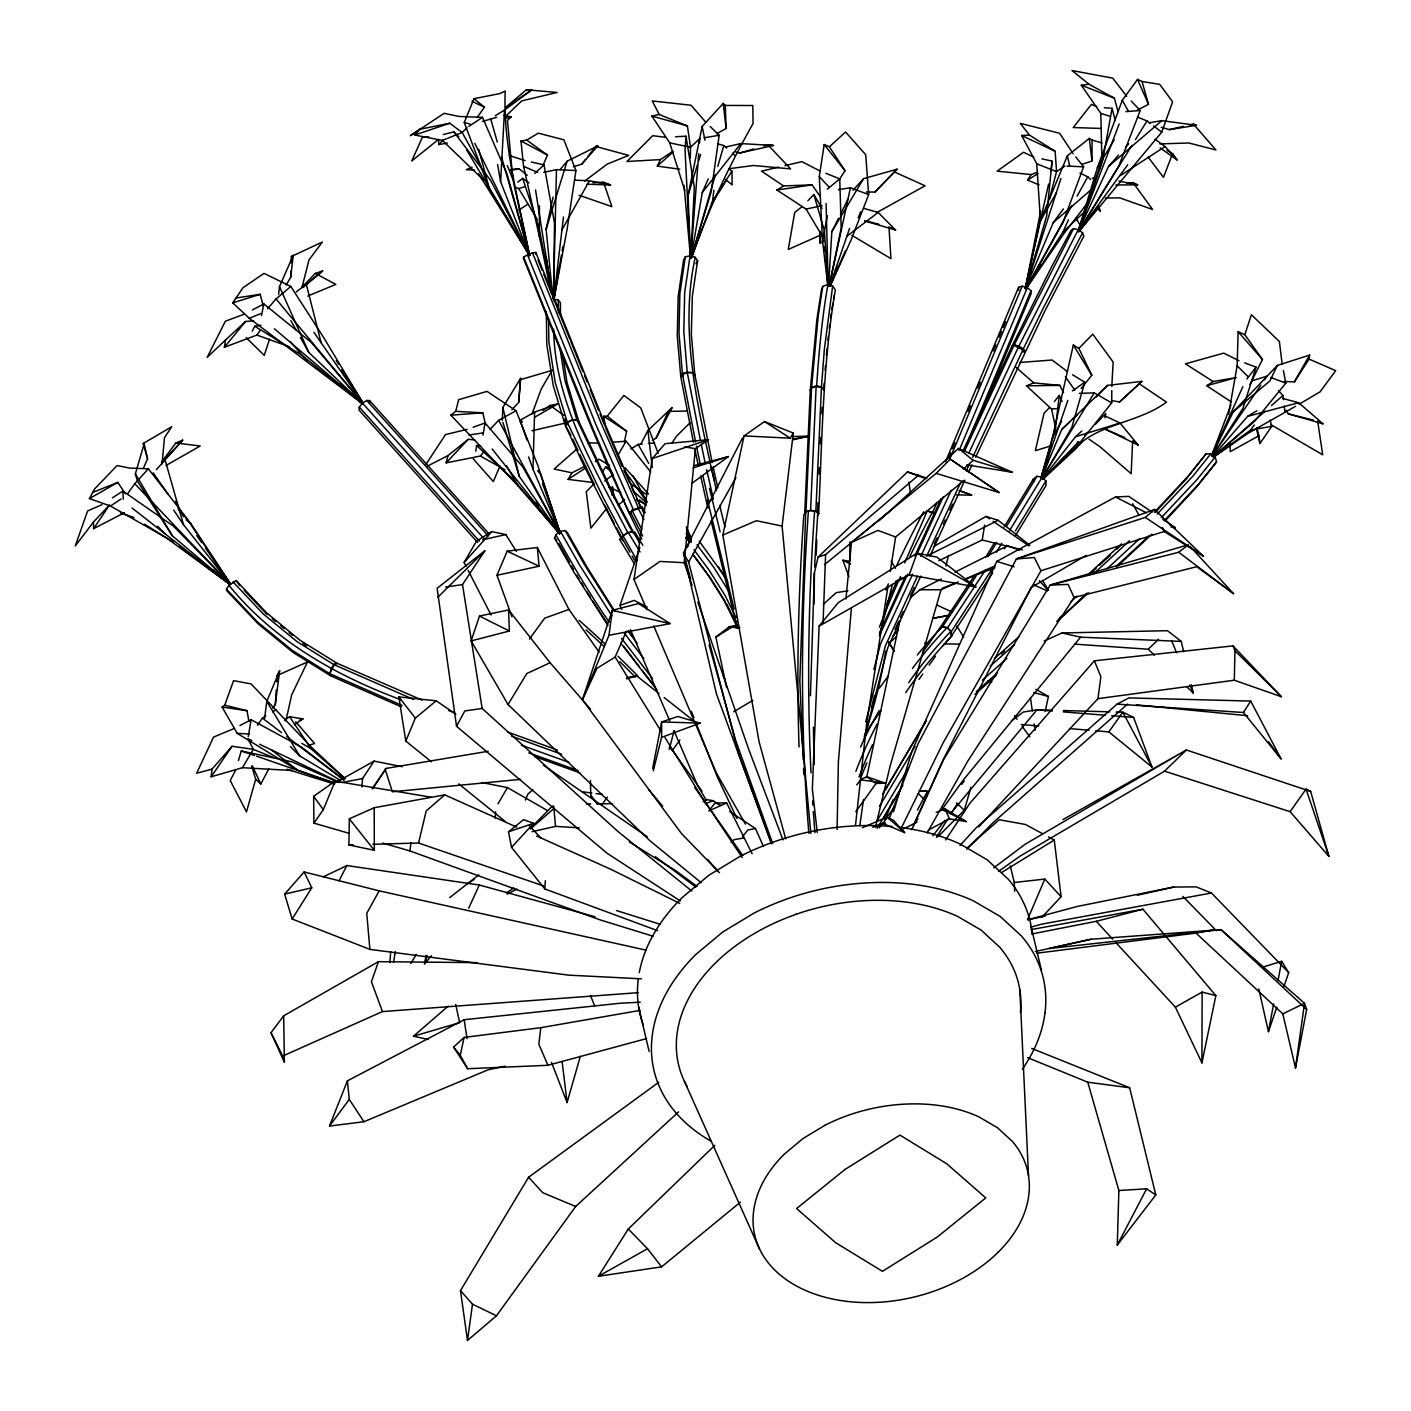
<?xml version="1.0" encoding="UTF-8"?>
<svg xmlns="http://www.w3.org/2000/svg" width="1411" height="1411" viewBox="0 0 1411 1411"><rect width="100%" height="100%" fill="white"/><g stroke="black" fill="none" stroke-linecap="round" stroke-linejoin="round"><path stroke-width="1.5" d="M849.881 541.824L849.828 561.225L842.808 560.255L849.016 576.588M1201.943 1062.889L1202.137 992.092L1215.841 995.602L1201.943 1062.889L1175.363 1007.119L1115.66 942.372M550.607 289.855L539.319 236.307L539.425 205.865M612.127 495.314L612.162 486.795M661.583 737.389L661.653 721.956L677.862 716.488L700.138 723.12L661.583 737.389L653.275 770.776M1082.078 164.329L1091.973 161.013L1092.096 140.077L1089.292 138.419L1067.351 155.81L1039.731 222.162L1025.321 288.426L1048.602 184.047M813.371 727.176L814.165 764.603M814.2 603.802L814.394 572.954L818.063 557.133L907.485 471.927L926.833 478.135M1042.782 479.193L1080.773 441.537L1111.692 402.893L1111.797 390.547M1111.815 386.438L1113.156 362.045L1092.749 334.178L1078.868 348.411L1091.814 375.255L1081.143 388.466M1230.251 443.283L1230.18 451.696L1258.877 435.752L1256.742 427.709M374.197 807.745L374.321 850.304L348.905 844.96L349.311 818.821L374.197 807.745L444.73 794.869L516.708 827.111M690.314 157.979L690.526 147.22L687.386 125.932L659.184 114.485L651.829 116.09L669.766 142.899L684.811 190.697M837.093 829.509L838.381 761.746L851.38 608.212M1233.02 645.885L1281.4 696.734L1234.308 680.225L1234.942 650.718L1233.02 645.885L1094.389 660.807L969.957 803.176L945.652 839.915M553.729 300.543L567.099 229.235L575.935 170.555L556.481 169.637L553.429 298.338L554.523 223.22L544.046 164.875L531.4 162.036M542.547 483.603L560.273 533.305L532.97 469.069L534.61 412.1L557.398 404.11L534.84 417.127M1031.688 1048.426L1129.664 1087.775L1155.803 1194.941L1117.265 1245.066L1118.87 1190.514L1087.775 1082.202L1027.561 1057.615M1228.593 414.358L1237.147 365.766L1238.152 331.744L1244.819 334.724L1262.457 359.505L1249.97 384.427M810.443 695.799L814.394 572.954M286.133 284.969L290.666 277.42L290.878 271.141M291.16 262.799L291.371 256.52L293.241 255.373L290.666 277.42M823.83 241.21L820.179 243.133L820.549 232.392M817.622 515.544L818.627 513.234L815.558 511.152L810.249 510.553L805.752 511.734L799.825 680.808L803.176 759.435M816.228 555.07L816.775 539.69M823.089 622.251L825.611 554.594L918.684 475.048M817.41 515.791L818.68 513.392L815.858 511.099L821.449 387.355L816.14 386.526L811.537 387.813L810.267 390.441L804.693 513.939L805.963 511.487L811.537 387.813M805.963 511.487L810.584 510.341L816.14 386.526M817.498 513.586L817.939 502.616M818.68 513.392C822.172 438.768 822.789 363.685 835.347 289.855L832.649 286.01L827.463 284.546L822.754 286.415L821.361 290.437L816.846 319.644L810.267 390.441L811.572 387.319L818.221 315.976L822.754 286.415M819.121 626.114L909.195 574.859L975.83 586.923L936.851 557.098L917.009 553.183L838.169 602.744L819.121 626.114L812.348 788.996L817.269 832.49M502.298 420.284L502.863 407.444L520.606 378.324L518.701 402.347L511.876 409.807M518.701 402.347L520.606 378.324M819.085 474.096L819.385 467.605M820.461 443.83L820.761 437.339M821.907 413.846L822.225 407.444M478.594 173.818L529.584 255.444L500.623 181.772L504.503 110.04L532.053 89.757L526.391 89.757L505.702 107.271L532.053 89.757M828.574 285.833L831.855 231.633L838.451 218.352M495.19 818.38L495.614 811.819M657.649 930.696L544.822 888.948L545.351 880.693M272.87 708.11L275.304 704.618L276.239 690.05M276.785 681.725L277.173 675.481L279.66 670.719L275.304 704.618M675.499 136.744L685.958 136.214L685.058 150.272L690.367 255.938L684.035 185.335M369.4 403.475L369.611 400.583L366.789 400.459L362.521 403.14L359.294 407.126L359.011 410.019L477.676 542.494M698.692 153.711L690.755 258.16L691.319 253.786M699.521 142.828L699.856 138.49L690.526 147.22L669.766 142.899M820.179 243.133L819.897 231.439M821.449 387.355L824.236 389.842L821.467 386.879L824.341 349.522L832.649 286.01M389.842 962.567L390.706 951.79M361.869 786.968L362.574 778.537L374.109 761.129L402.064 766.684M1051.16 171.348L1052.024 161.101L1041.865 158.826M553.729 298.338L554.347 291.795M691.214 253.821L690.79 258.16L694.335 187.381L685.958 136.214M692.095 585.53L684.212 562.724L695.394 448.68L708.534 439.685L665.075 443.707L652.235 458.557L633.98 579.48L646.838 609.658M845.93 599.075L851.468 542.388L936.163 473.373L950.22 459.139L999.147 492.545L936.163 473.373M1052.024 161.101L1046.697 215.848L1025.462 288.479M278.637 294.317L279.484 286.609L293.241 255.373M855.507 825.17L866.548 724.531L887.942 586.553M292.271 770.512L242.445 767.707L211.156 776.791L212.02 769.136L232.057 746.26L253.327 749.364L273.381 757.513M553.817 298.426L563.465 217.029M1054.352 401.588L1059.291 395.486L1055.428 428.45L1040.948 478.064M640.135 1010.382L540.801 1027.684L538.843 1044.228L547.927 1065.287L646.573 1038.584M691.355 258.284L712.573 201.085L713.878 190.256M810.849 833.425L782.1 526.056L793.299 433.054L764.55 421.554L744.056 435.911L722.82 535.034L759.083 741.78L785.715 838.892M264.615 718.234L266.785 701.355L279.66 670.719M653.046 936.216L600.433 919.99L409.895 850.921L410.989 842.614M475.824 451.185L476.565 445.523L480.763 445.735M608.988 635.285L612.286 610.328L638.53 603.555L670.102 623.609L608.988 635.285L582.408 699.768L681.301 833.337L719.487 872.739M978.74 826.881L1097.952 698.657L1100.862 676.733L1094.389 660.807M678.603 1111.886L575.67 1206.476L496.478 1315.775L467.5 1340.45L472.491 1304.187L460.48 1290.624L528.578 1177.268L658.778 1082.237M1284.169 381.481L1294.398 381.87L1309.055 359.082L1309.62 355.096L1277.343 365.431L1233.232 411.836L1211.82 455.806M1036.626 953.219L1196.017 933.077L1282.811 1013.874L1295.492 1067.898L1304.205 1005.461M710.227 126.549L719.187 135.28L711.25 191.49L691.214 258.248L692.801 252.093M859.81 825.664L863.514 799.49M866.601 777.673L899.883 620.487M685.27 256.855L679.873 293.682L678.991 333.084L682.395 373.686L680.737 376.402L677.262 335.8L678.18 296.627L683.577 260.03L685.27 256.855L690.102 255.761L695.217 257.296L697.616 260.629L692.342 296.257L691.337 334.372L694.812 374.956L692.378 372.663L687.228 372.134L682.395 373.686M690.102 255.761L684.688 292.377L683.806 331.532L687.228 372.134M695.217 257.296C680.19 326.029 695.27 395.821 710.28 463.09M826.511 270.753L827.922 285.851L822.507 240.875L819.297 176.569L824.183 144.575L829.386 146.815L844.995 170.678L839.21 179.744M890.27 571.455L895.632 536.974L964.136 480.375M260.541 329.892L256.855 335.06L224.367 347.265L225.531 339.963L245.567 321.479L253.68 320.773M938.879 560.678L982.232 540.025L984.613 525.015M162.053 464.025L164.487 437.692L171.736 426.722L143.234 443.477L147.555 458.963L143.375 468.276M579.268 827.851L555.546 826.37L553.712 806.087M535.563 253.998L535.81 252.481L532.458 252.745L523.622 256.908L523.375 258.372C562.072 352.239 596.747 447.94 641.723 539.09M558.932 267.984L553.676 300.525L561.419 255.162M1105.042 417.85L1105.748 413.546L1095.236 424.464M393.51 962.337L395.345 951.508M248.248 736.577L251.14 719.698L301.46 747.089L344.055 779.93M562.16 250.841L562.901 246.519M483.003 435.099L485.084 422.965L473.108 427.233M690.949 258.213L702.29 192.496L708.216 178.932M1104.354 107.73L1112.062 108.294L1102.749 160.466L1078.145 231.245L1097.405 167.609L1122.309 100.234L1137.531 79.422L1142.028 81.485L1159.666 84.343L1172.612 101.804L1161.764 132.14L1078.798 231.686L1087.863 219.799M431.501 955.706L424.535 963.801L426.14 955.282M1258.806 988.917L1268.418 1031.67L1273.622 1003.944M1278.049 980.504L1281.647 961.314L1262.845 967.099M1295.492 1067.898L1306.657 1009.465L1304.505 1003.309L1221.026 929.637L1091.091 939.232L1035.357 951.508M652.676 768.431L661.653 721.956L700.138 723.12M822.507 240.875L827.375 215.742M1025.286 288.408L1040.648 211.191M690.208 242.71L690.49 255.92L688.092 195.177L702.167 126.443L723.226 103.409L725.272 105.437L726.101 128.489L716.506 133.833M261.494 315.517L263.892 303.947L311.284 342.432L362.944 403.617L276.027 298.956L290.825 286.451L323.877 337.882L363.227 403.387L359.223 398.29M624.35 441.978L626.625 431.272L607.259 416.157L603.767 416.245L605.248 426.669M1040.948 477.994L1052.394 437.904L1073.348 345.007L1078.868 348.411M547.927 1065.287L467.623 1068.727L460.268 1055.287L464.096 1037.42L540.801 1027.684M1045.216 711.338L1048.408 696.452L1035.85 689.291M830.074 286.31L851.15 239.87L868.665 194.595L850.445 187.769L829.245 285.904L841.185 227.982L839.757 178.88L825.841 173.288M552.9 298.374L546.128 229.217L553.112 196.993M401.306 706.858L331.197 676.063L330.033 673.805L331.091 669.061L333.754 664.563L336.488 663.029L422.206 700.173M523.622 256.908L592.373 427.498L629.341 513.428L633.08 509.882L641.441 506.955L643.24 512.158M641.317 508.454L604.419 422.771L535.81 252.481M372.857 844.289L418.573 843.02L426.175 810.972L444.73 794.869M871.398 708.093L874.432 695.447M875.437 827.428L890.218 765.697L941.049 589.727L957.134 582.637M945.934 565.987L948.545 555.37M476.565 445.523L512.775 478.84L559.603 533.711L518.243 486.09L450.814 415.169L455.735 411.324L458.628 399.683L487.024 391.376L516.056 410.742L537.785 465.365L560.343 533.305L540.536 474.131L538.332 470.569M879.67 635.144L892.369 584.401M737.001 627.789L735.678 623.909L737.618 626.502L735.837 624.191L736.63 621.069M484.238 451.255L480.357 456.053L446.141 462.861L448.01 455.594L468.258 439.315L474.731 439.95M873.903 669.449L880.464 644.033L912.617 574.171M864.132 739.082L887.678 647.949L920.748 576.094M865.719 721.832L885.402 645.797L917.485 576.164M1049.396 199.233L1056.539 171.613L1055.146 151.259L1029.448 135.103L1020.347 123.392L1059.626 133.269L1073.136 153.711M669.255 749.312L674.088 730.845M1026.026 286.31L1027.772 279.942M251.722 765.944L255.673 779.225L246.484 811.854L230.24 780.565L235.655 770.053M551.507 1062.43L567.099 1102.502L580.309 1056.398M1072.536 374.744L1084.812 382.222L1071.778 427.586L1041.953 478.435L1094.266 392.893L1111.692 402.893M691.196 258.248L715.377 174.77M717.793 166.41L723.825 145.545L717.546 143.781M937.874 836.811L964.295 810.284L970.962 787.25M144.575 524.222L166.304 537.838L229.922 584.471L172.265 535.757L137.52 481.31L135.368 473.92L144.116 443.812L143.234 443.477M238.459 760.511L241.281 750.969L292.059 761.852L337.617 782.082M285.886 720.968L291.689 694.829L307.527 661.935L277.173 675.481M893.498 811.66L912.035 750.828L996.713 561.419L1115.554 496.954L1128.729 496.372L1152.029 512.034M546.128 229.217L567.081 161.277L597.823 145.88L581.755 164.17L573.377 166.727M688.092 195.177L697.475 164.664M698.727 160.589L700.597 154.487M1230.956 404.886L1211.573 455.559M687.545 547.345L688.938 542.953M1244.714 362.874L1256.072 367.16L1242.95 408.29L1212.314 455.965L1260.834 385.185M1060.896 178.474L1025.532 288.479L1053.241 222.585L1063.383 208.951M1119.205 123.974L1078.198 231.316L1101.074 162.494M269.572 339.063L264.245 355.378L246.237 337.67M301.954 287.544L309.044 259.8L322.396 242.004L291.371 256.52M1244.819 334.724L1251.381 314.776L1279.371 341.462L1282.158 364.214M424.535 963.801L427.251 955.617M864.308 736.401L865.701 732.256L880.852 710.985M701.144 882.669L649.995 840.797L508.031 704.512L471.151 640.911L479.475 616.043L508.595 609.958L550.096 662.747L590.486 709.186M699.644 233.626L691.284 258.284C707.511 211.456 728.676 166.621 753.068 123.551L752.821 105.525L725.272 105.437M829.721 286.027L849.563 228.494M621.74 609.446L619.993 605.39L639.853 547.521M1078.127 231.281L1088.763 200.362M1099.381 169.443L1101.497 163.253M1041.142 478.117L1067.845 400.336M1268.418 1031.67L1276.814 1007.242M1283.798 986.889L1288.702 972.638L1281.647 961.314M477.288 962.637L378.43 961.667L371.428 981.739L382.452 1011.581L638.372 992.656M329.504 673.558L334.266 664.863L337.211 663.364L299.979 640.224L266.362 612.586L236.29 580.662L228.935 585.353L226.43 589.11L227.048 590.944L258.354 624.015L293.188 652.517L330.474 675.693L329.504 673.558L292.218 650.33L257.525 621.986L226.43 589.11M334.619 783.105L297.439 770.106L237.189 733.35L222.091 707.017L224.702 705.235L233.573 680.649L251.035 683.894L312.713 748.5L344.919 778.343M909.195 574.859L917.009 553.183L975.83 586.923M464.254 122.563L473.973 98.682L499.67 93.62L505.209 91.08C502.792 146.744 519.089 201.226 529.584 255.444L489.264 188.527L464.254 122.563L470.075 124.08M1042.941 479.246L1074.953 449.562L1077.792 441.749M1075.764 156.974L1083.613 166.78L1062.889 222.726L1025.92 288.673L1071.778 205.741M885.208 819.897L890.535 805.505M1166.95 150.36L1172.559 153.623L1163.493 177.398L1148.095 157.009M1045.004 468.434L1041.247 478.276L1047.932 461.803M889.106 819.015L918.226 743.385L1016.396 558.95L1154.551 509.494L1203.442 556.181L1164.11 531.488L1162.364 527.502M1131.234 101.045L1140.211 110.499L1118.8 166.039L1078.568 231.475L1080.755 227.718M505.191 1066.169L487.959 1069.855L363.95 1121.727L329.486 1126.066L347.406 1080.844L464.148 1019.712L620.417 1003.221L640.224 1002.198M1028.125 282.447L1026.485 286.504L1028.213 282.535M607.912 625.514L574.206 572.672L554.558 538.085L556.057 534.469L560.467 531.347L565.141 530.589L567.398 532.653L587.099 567.257L614.685 611.069M865.701 731.639C874.714 705.571 881.416 677.968 885.72 651M349.399 833.407L313.93 823.142L323.348 809.614L335.113 781.147L431.166 797.215M838.275 266.026L829.968 286.151L845.401 250.841M858.223 217.753L860.71 211.721M804.781 514.115L805.752 511.734M917.362 810.143L927.45 791.289L919.214 790.777M431.431 761.799L405.786 741.075L415.345 718.111L436.175 700.791L455.929 714.266M977.841 421.025L1031.071 293.823L1031.018 290.789L1027.331 287.632L1022.199 286.204L1018.619 287.262L945.511 461.732M977.77 388.113L980.222 382.258M1022.199 286.204L949.885 458.822M1027.331 287.632L959.198 450.391M1031.018 290.789L963.695 451.538M1041.424 478.153L1061.689 429.544L1107.476 385.415L1141.922 381.376L1119.487 401.994L1111.533 400.477M993.309 350.951L995.76 345.078M999.041 337.247L1001.493 331.391M1003.133 327.475L1005.584 321.602M967.964 411.571L970.415 405.715M511.911 616.66L496.989 575.265L507.184 551.154L537.326 547.486L568.95 609.429L599.146 652.164M948.157 458.646L950.661 452.719M952.337 448.769L954.841 442.842M525.368 800.055L527.926 794.058L532.811 789.737M500.094 465.806L493.339 481.574L473.179 458.787M1027.543 919.513L1044.828 879.071L1061.09 896.726L1042.059 917.115M935.193 514.38L932.706 512.334L937.01 502.316M886.425 604.878L896.867 580.873M904.698 562.866L927.309 510.87L934.946 514.327M543.094 165.175L547.503 155.104L526.673 140.095L520.976 140.959L523.587 166.339L539.319 236.307M531.965 414.093L541.26 388.977L552.124 370.37L519.742 379.876M670.102 623.609L612.286 610.328L582.408 699.768L596.924 668.355L615.143 657.032L626.396 631.281M1087.193 203.413L1064.441 232.868L1026.097 288.761L1063.065 231.845L1068.409 219.834M1061.178 616.148L1056.768 621.598M1081.867 223.379L1078.304 231.351L1108.57 166.322L1118.588 155.104M1242.879 386.596L1211.732 455.682L1217.182 444.13M891.435 803.529L893.234 799.578M913.358 825.523L943.324 759.365L1031.318 587.382L1086.1 555.405M911.682 829.809L943.342 760.088L1050.19 585.089L1186.386 545.334M656.133 438.151L668.355 411.395L672.112 407.62L656.133 438.151L652.358 440.25M468.699 908.208L479.299 885.014L594.983 916.744M879.37 633.186L905.721 575.723M914.822 555.899L941.172 498.453M879.353 635.744L907.696 574.118M916.833 554.241L943.342 496.601M920.889 556.199L951.208 490.322M895.033 629.377L898.684 621.422M900.518 617.436L903.252 611.474M910.571 595.583L914.222 587.629M934.329 543.888L937.08 537.926M943.483 524.01L945.299 520.042M949.868 510.094L952.619 504.133M929.937 556.146L964.842 480.304M927.574 554.276L960.556 482.65M962.796 451.326L1012.304 345.554L1051.865 266.309L1071.02 230.452L1073.524 228.688L1078.269 229.658L1082.607 232.744L1083.86 236.131L1045.04 310.596L975.671 457.093M964.401 451.397L1013.998 345.342L1025.144 351.233L1023.204 351.956M968.846 453.072L1018.442 346.947M966.323 470.921L969.004 465.101M972.602 457.358L1023.098 349.417M968.51 472.579L972.091 464.836M679.785 169.214L657.314 166.128L660.419 159.602L672.888 151.312M1277.343 365.431L1269.865 380.97L1233.232 411.836M1013.998 345.342L1012.304 345.554L1014.28 344.795L1073.524 228.688M1014.28 344.795L1018.83 346.206L1078.269 229.658M1023.434 351.41L1025.144 351.233L1023.345 348.817L1043.24 308.215L1082.607 232.744M900.765 829.157L943.183 742.75L1040.948 570.767L1164.11 531.488M840.339 214.543L847.87 199.357M621.475 539.09L623.08 535.88L627.472 532.847L632.057 531.841L634.156 533.376L639.553 542.953M252.234 331.144L254.721 326.241L260.912 325.2M339.063 880.729L346.859 865.543L479.299 885.014M641.07 443.795L647.896 430.461L672.112 407.62M742.486 438.027L683.488 552.9L716.418 693.842L771.57 843.796L738.429 753.298L688.621 562.125L683.488 552.9L684.935 558.209M173.236 541.718L110.499 506.038L89.422 498.594L94.713 488.823L117.078 465.577L129.759 468.099L148.384 468.805L186.375 517.802L230.504 583.978M255.673 779.225L260.823 784.04L268.743 768.872M1117.265 1245.066L1146.632 1188.803L1155.803 1194.941M680.261 900.906L606.995 853.196L456.529 726.259L464.801 710.95L482.156 708.463L618.194 831.714L691.813 891.011M695.905 263.734L697.616 260.629M1077.104 196.094L1087.775 176.816L1079.962 173.042M646.097 950.15L379.206 890.852L366.737 913.323L369.894 949.391L568.756 975.142L641.388 978.828M1052.394 437.904L1061.672 421.219M561.807 230.134L589.41 180.784L610.54 184.929L603.467 182.125L592.973 182.742M688.621 562.125L735.907 477.606M1039.731 222.162L1056.539 192.443M927.203 832.807L968.175 760.458L1074.053 597.488L1196.775 566.693L1233.514 593.661L1189.932 546.304M1294.398 381.87L1309.62 355.096M616.395 527.573L623.274 540.589L621.387 538.826L623.256 535.545L627.807 532.705L632.375 531.947L634.245 533.711L614.614 496.566L578.704 421.272L576.782 419.455L572.125 420.019L567.24 422.154L565.247 425.152L553.253 385.644L546.78 344.355L546.322 311.514M1025.956 288.655L1031.423 279.131M915.704 822.525L917.891 818.733M466.106 566.393L464.113 562.495L476.442 541.154L491.786 531.612L505.808 534.575L516.355 551.366M593.008 482.491L568.122 479.387L571.949 472.808L585.477 465.983M497.995 803.829L507.449 787.603L547.45 810.549M618.494 454.219L626.114 441.202L650.788 472.05M885.508 789.666L925.898 721.462M242.445 767.707L253.327 749.364L247.895 738.676L251.811 740.546M882.616 794.076L926.286 720.421M879.423 806.386L915.086 746.454M876.936 820.937L908.419 768.131M883.339 818.415L900.218 790.125M831.855 231.633L863.567 178.65L897.149 169.179L874.873 192.072L866.425 191.967M744.056 435.911L790.248 438.168L793.299 433.054M877.078 828.328L902.881 785.116M621.387 538.826L583.078 463.937L565.529 425.822L567.434 422.665L572.125 420.019L576.923 419.949L578.986 422.03L567.01 382.469L562.777 355.272M410.813 963.431L416.316 954.33M508.031 704.512L526.797 673.523L550.096 662.747M1097.405 167.609L1114.214 139.865M994.279 543.147L985.583 557.433M1015.532 535.475L1046.01 485.525L1045.904 481.01L1042.2 477.183L1037.014 476.283L1033.469 478.911L1004.085 527.044M996.748 542.353L988.035 556.622M1037.014 476.283L1006.537 526.285M996.431 552.142L1001.863 543.217M1009.482 530.73L1042.2 477.183M1004.473 548.808L1006.66 545.246M992.603 572.989L951.402 636.096L951.261 631.634L992.462 568.492M985.478 570.026L947.539 627.789L942.495 626.784L939.02 629.253L974.684 575.194M1015.356 530.959L1045.904 481.01M1131.922 145.298L1078.586 231.457L1080.861 227.876M1135.396 139.689L1146.984 120.958L1150.265 123.445M711.62 203.995L726.118 180.643M936.41 837.323L947.804 818.98M951.208 813.477L956.905 804.288M292.148 919.002L311.778 887.801L304.141 871.945L284.652 894.133L292.148 919.002L369.894 949.391M740.422 1202.137L661.618 1266.849L598.387 1276.285L628.283 1229.016L714.83 1145.326M1026.044 288.726L1041.265 264.757M1243.444 712.502L1250.728 701.073L1281.029 758.853L1243.444 712.502L1117.071 704.124L976.253 827.71L959.974 845.542M712.573 201.085L731.939 171.172L728.746 168.685M976.006 576.235L942.495 626.784M372.151 788.855L386.12 768.413L488.135 751.287M425.805 464.625L445.506 434.588L467.112 429.367M671.953 443.054L676.363 436.352L689.979 422.824M482.156 708.463L462.508 584.577L484.802 550.837L437.128 588.299L456.529 726.259M1039.078 184.876L1027.525 180.097L1031.176 174.576L1037.156 172.265M372.804 788.467L386.12 768.413M339.293 383.827L362.68 403.828L249.236 318.251L232.744 302.854L242.939 287.773L264.033 273.381L290.825 286.451M93.496 521.999L93.585 528.684L109.529 504.962L93.496 521.999L75.294 545.916L87.588 510.976L101.962 504.662M882.916 823.46L887.202 817.075L893.639 820.444L904.627 832.613L882.916 823.46L872.739 827.199M1078.727 231.58L1127.724 164.77M602.356 471.874L605.725 466.935L610.981 470.498M712.132 462.508L694.794 374.426L692.378 372.663L687.316 372.698L682.518 374.444L680.825 376.949L693.418 442.225M1264.573 379.735L1267.043 376.12L1252.157 380.776M211.156 776.791L232.057 746.26M1165.451 520.536L1196.316 487.377L1213.971 465.313L1216.547 461.803L1215.206 456.988L1210.867 453.725L1205.982 453.936L1185.998 479.246L1155.468 512.122M1256.46 428.627L1259.917 443.513L1271.752 426.334L1270.129 420.072M257.455 725.236L262.411 718.111L265.815 716.012M932.865 835.735L945 820.285M1290.13 811.678L1306.039 789.102L1310.66 791.43L1328.897 856.406L1290.13 811.678L1164.516 771.182L1019.994 856.177L998.565 871.345M127.625 493.744L134.768 483.708L148.384 468.805M922.547 652.464L938.968 629.412L942.231 626.837L947.204 627.701L951.014 631.44L951.455 635.902L943.112 645.603M1108.834 731.886L1122.839 712.185L1133.633 717.458L1151.958 767.02L1108.834 731.886L1095.694 730.792M477.006 117.624L484.449 107.183L473.973 98.682M918.914 679.432L922.741 674.088M929.108 665.198L935.475 656.291M602.268 804.217L607.4 797.092M855.771 811.731L876.055 783.493L885.05 783.123L866.654 776.632L860.622 779.842L856.724 784.851M702.008 791.183L672.412 750.37L679.908 739.981M941.772 809.843L963.59 779.63L1080.597 637.172L1181.272 641.423L1183.67 651.759M1227.006 446.476L1213.372 457.005L1250.481 430.161L1254.256 424.94M529.442 639.042L544.646 618.194L568.95 609.429M711.779 499.9L708.587 501.117L706.84 503.533L700.667 476.036M879.282 827.816L883.039 822.666M885.544 819.227L895.562 805.487M879.282 688.251L888.172 676.116M329.486 1126.066L349.258 1099.416L347.406 1080.844M283.682 1015.814L284.387 1062.236L271 1032.693L283.682 1015.814L378.43 961.667M161.559 462.032L175.899 442.966L182.689 440.126L156.409 469.634M961.614 784.428L964.277 780.953M726.647 802.947L715.077 802.859L708.816 810.955L726.647 802.947L752.098 853.637M1246.865 378.977L1256.072 367.16M702.29 192.496L740.81 143.587L773.457 145.456L739.558 153.076L735.607 151.929M1078.78 231.616L1097.758 207.505M742.645 836.582L747.901 829.933L755.485 828.557L763.457 846.494M1042.394 478.84L1075.517 436.74L1081.849 431.043M581.755 164.17L585.565 159.337M588.122 156.127L595.759 146.444L597.823 145.88M1205.982 453.936L1188.327 476.018L1154.392 512.211M1210.867 453.725L1192.895 476.124L1157.179 514.115M607.259 416.157L623.909 395.468L640.735 407.885L658.196 453.319M606.783 508.313L590.856 528.12L586.253 491.751L594.472 483.409M1215.206 456.988L1197.128 479.458L1161.324 517.643M1216.547 461.803L1198.574 484.149L1164.375 520.624M1283.375 370.511L1285.809 383.122L1254.785 421.113L1213.284 456.776L1265.067 411.201M224.367 347.265L245.567 321.479M950.573 813.583L1036.944 709.821L1052.359 710.244M560.114 169.549L567.081 161.277M892.934 636.255L898.366 629.8M267.596 308.744L276.027 298.956M1212.755 456.423L1247.624 416.351L1256.831 410.777M1043.981 477.377L1046.821 474.149M1125.731 147.097L1128.588 143.904M464.113 562.495L491.786 531.612M467.094 127.537L462.173 132.493L442.349 140.394L414.728 135.015L419.931 129.23L449.721 123.233L462.173 132.493L480.816 166.092M852.967 190.291L863.567 178.65M428.715 136.867L422.471 137.096L411.747 160.96L438.451 139.477L438.856 144.592L443.266 139.795M511.54 847.376L533.658 823.301L523.534 819.668L508.524 831.802L511.54 847.376L544.822 888.948M162.053 462.455L182.689 440.126M446.141 462.861L468.258 439.315M1074.953 449.562L1081.761 442.331M1049.414 407.673L1044.034 413.335L1035.339 450.656L1051.407 445.753M490.076 429.314L498.647 420.337L516.056 410.742M874.873 192.072L897.149 169.179M1078.745 441.643L1042.729 479.087L1050.472 471.256M1084.742 435.399L1087.74 432.277M302.148 286.962L315.341 273.399L322.66 270.947L303.012 287.562M807.903 200.697L813.865 194.577L822.013 208.387M1059.661 461.856L1064.264 457.164M1095.641 397.443L1107.476 385.415M966.976 849.175L993.132 822.595L1127.689 704.001M530.113 828.61L552.459 806.069M1151.87 534.169L1116.683 567.01M437.921 597.153L484.802 550.837M1074.688 644.139L1148.254 649.236L1158.607 639.254M225.531 339.963L207.152 357.406L225.372 321.232L244.72 313.983M1061.689 429.544L1069.397 422.242M1072.483 419.332L1077.122 414.957M504.062 115.349L511.205 116.884L507.449 120.429L512.881 179.426L529.584 255.444L466.635 149.901M618.318 505.35L624.526 499.529M1063.065 231.845L1083.965 212.338M731.074 842.473L734.108 839.651L744.303 837.905M1139.541 538.755L1107.071 568.792M1121.498 543.835L1088.392 574.277M1116.718 549.32L1119.928 546.339M1129.453 540.819L1093.754 573.713M1148.801 536.127L1116.63 565.934M888.701 643.698L896.514 636.467M534.716 173.465L544.046 164.875M467.623 1068.727L453.601 1047.103L464.096 1037.42M1119.487 401.994L1141.922 381.376M1088.498 575.3L1096.276 568.157M1099.398 565.3L1110.298 555.299M829.386 146.815L845.559 132.017L865.719 154.734L868.665 194.595M879.124 520.677L958.492 448.451L1012.322 472.297L966.658 464.836M823.266 604.402L836.194 592.655L847.958 590.821M1086.787 593.22L1059.873 618.723L1088.534 592.761M963.466 469.105L973.184 460.321L1012.322 472.297M1070.72 601.844L1077.087 596.077M1164.516 771.182L1186.369 749.982L1310.66 791.43M657.314 166.128L673.276 151.806M994.438 658.584L1018.971 636.661M1001.334 653.981L1004.614 651.035M990.293 666.151L1014.668 644.404M982.356 680.208L1006.89 658.373M976.324 691.602L997.524 672.747M974.948 694.388L996.219 675.463M576.235 449.562L554.117 469.034L571.949 472.808M1271.54 405.504L1282.899 395.521L1278.56 390.671M967.84 847.217L999.305 819.738L1025.48 824.483L1042.747 833.83M530.501 828.892L553.235 809.12M1053.241 222.585L1091.109 189.691M428.415 1039.484L413.494 1036.221L448.222 1006.096M1108.57 166.322L1161.853 120.658L1196.405 125.314L1169.26 129.618L1161.218 127.237M1040.948 570.767L1034.334 557.521L1016.396 558.95L1145.309 517.414L1154.551 509.494M827.305 189.197L839.757 178.88M910.166 597.876L919.99 589.745L941.402 578.986M824.518 564.665L890.306 510.782M296.363 291.918L322.66 270.947M449.65 897.643L478.77 874.891M726.594 687.58L715.871 637.084L729.293 626.678L733.914 625.955L739.805 627.525M1074.053 597.488L1068.145 584.401L1050.19 585.089L1178.714 552.265L1188.485 544.734M517.731 182.16L522.67 178.368L529.019 182.971M505.156 116.672L521.753 100.886L557.08 92.473L526.391 89.757M801.942 206.835L794.728 212.338L788.273 249.465L819.597 235.496M846.582 236.431L878.153 212.444L895.615 230.046L864.714 220.927M604.719 480.957L613.221 474.555M993.785 867.853L1025.303 844.131L1186.369 749.982L1062.924 819.579M1011.511 720.88L1023.345 712.008L1036.944 709.821L1052.324 711.038M691.637 483.497L728.464 456.564L694.547 465.507M313.93 823.142L313.63 796.333L335.113 781.147M1072.413 390.9L1084.812 382.222M543.023 410.336L550.061 405.451L557.398 404.11M633.98 579.48L659.942 561.437L684.212 562.724M284.475 720.263L289.608 716.717L302.959 718.904L294.352 724.778M1213.566 457.129L1247.888 433.459L1295.615 406.245M1075.588 447.375C1101.162 422.771 1138.536 422.824 1166.491 402.135L1139.665 384.074M419.931 129.23L410.354 135.668L444.13 113.339L459.016 116.46L482.491 117.36L507.166 174.364L529.584 255.444L520.253 238.212M506.461 892.863L513.745 887.995M1064.899 166.022L1056.539 171.613L1036.75 163.799L1021.67 135.491L1029.448 135.103M110.499 506.038L121.117 498.947M468.805 126.408L482.491 117.36M629.659 512.034L641.635 507.096M584.771 180.961L607.277 164.082L628.671 155.404L595.759 146.444M568.122 479.387L586.306 467.482M595.389 461.538L599.022 459.157L609.552 465.454M703.066 801.748L706.382 799.561L713.26 800.707L716.947 803.124M518.807 210.098L527.961 204.136M112.404 497.854L122.863 491.046L173.341 526.056L230.152 584.207L224.367 577.734M1120.475 175.511L1165.08 146.532L1177.091 159.919L1160.107 147.908M1206.722 385.732L1213.178 381.534L1236.283 377.548L1206.722 385.732L1231.397 401.976M466.741 884.221L474.025 879.547M630.823 449.051L638.195 444.412L642.287 444.042M1027.525 180.097L1038.09 173.553M495.208 115.79L504.503 110.04M715.871 637.084L733.914 625.955M1001.916 872.298L1054.264 840.056L1061.09 896.726M823.689 238.547L806.104 209.093L776.879 190.009L783.546 185.917L811.995 184.894L820.232 196.482M272.64 711.832L276.062 709.733M824.818 1125.378L802.894 1138.624L784.216 1154.233A139.53 96.124 -13.4 0 0 753.65 1210.955A139.495 96.124 -13.3 0 0 759.506 1248.894A140.553 96.83 -13.3 0 0 825.964 1297.467A139.53 96.142 -13.4 0 0 878.471 1302.3A139.53 96.142 -13.4 0 0 957.558 1281.047A140.536 96.883 -13.4 0 0 998.159 1252.21M526.673 140.095L538.296 133.163L563.889 139.812L575.935 170.555M733.702 711.797L752.804 700.35M1299.161 404.199L1320.132 391.782L1335.706 370.67L1309.055 359.082M933.412 546.71L985.972 516.426L998.141 520.306L1029.889 545.281M89.422 498.594L117.836 482.403L125.367 493.779M166.092 465.436L200.186 446.017L175.899 442.966M519.777 420.478L534.61 412.1M1175.363 1007.119L1202.137 992.092M598.387 1276.285L647.526 1248.735L661.618 1266.849M336.047 782.329L374.109 761.129M507.307 894.151L516.937 889.018M1117.071 704.124L1128.765 697.916L1250.728 701.073M928.315 830.109L949.497 818.856L966.218 821.59L945.017 808.891L936.198 812.366M252.393 309.961L263.892 303.947M1137.337 110.111L1148.483 104.308L1142.028 81.485M234.332 728.446L213.502 737.124L196.676 773.246L212.02 769.136M239.941 725.536L251.14 719.698M93.585 528.684L124.485 512.669M427.251 466.212L448.01 455.594M903.428 828.98L916.921 822.137M926.516 556.199L998.141 520.306M955.035 572.125L1007.613 545.704L1019.536 550.237M1282.811 1013.874L1304.505 1003.309M323.436 876.813L346.859 865.543M895.526 581.314L903.41 577.558M876.425 212.796L925.016 185.793L894.186 171.842M851.468 542.388L877.871 530.413L895.632 536.974M1044.211 641L1062.024 632.957L1167.479 630.699L1181.272 641.423M284.387 1062.236L282.694 1056.045L382.452 1011.581M965.177 579.092L995.337 565.793M472.138 167.115L466.247 169.69L474.749 170.184M711.497 500.111L706.911 503.762L707.952 508.013M862.28 827.746L887.202 817.075L904.627 832.613M722.82 535.034L756.384 520.73L782.1 526.056M307.845 296.01L335.8 284.405L315.341 273.399M1055.569 427.604L1051.565 409.049L1026.503 385.82L1033.734 382.875L1059.873 385.397L1063.506 392.717M249.236 318.251L260.912 313.559M92.615 492.421L117.836 482.403M942.142 588.281L958.351 581.967M964.436 579.604L994.861 567.769M299.326 720.315L302.959 718.904M705.2 803.741L713.26 800.707M619.993 605.39L634.227 600.398L647.226 607.118M508.524 831.802L533.658 823.301M414.728 135.015L449.721 123.233M818.063 557.133L825.611 554.594M652.235 458.557L708.534 439.685M811.572 387.319L816.193 385.82L821.467 386.879M693.083 467.905L728.464 456.564M875.578 826.211L885.614 823.019M232.744 302.854L260.206 294.317L263.257 306.116M1075.517 436.74L1120.052 423.018L1138.113 445.047L1104.813 428.997L1124.69 437.516M308.533 745.343L314.582 743.509L295.675 721.709M482.403 121.434L496.619 117.36M514.645 187.028L518.719 188.563L524.857 186.711M413.494 1036.221L459.669 1022.658L455.718 1004.42M1031.6 934.011L1096.259 921.312L1142.91 909.231L1215.841 995.602M739.558 153.076L753.739 148.949M763.88 146.021L767.919 144.839L773.457 145.456M626.396 678.832L636.731 675.922L659.025 693.506M1030.7 927.239L1041.283 924.24L1211.449 893.004L1288.702 972.638M1247.624 416.351L1298.631 402.717L1322.971 423.811L1288.331 413.882L1286.232 410.231M1027.966 919.69L1077.298 906.444L1173.705 887.06L1196.122 886.884L1211.449 893.004M471.151 640.911L509.353 631.017L508.595 609.958M443.336 134.521L453.831 131.893L458.769 136.708M504.821 118.453L511.205 116.884M778.519 167.151L761.517 171.172L783.546 185.917M784.904 165.651L801.889 161.648L819.862 170.89M284.652 894.133L311.778 887.801M1169.26 129.618L1183.353 126.39M1189.402 125.015L1193.424 124.08L1196.405 125.314M531.965 430.743L566.005 422.93M510.747 170.59L518.948 168.72L527.203 175.229M725.995 146.956L740.81 143.587M792.629 439.862L809.473 436.07L792.188 436.581M532.053 831.679L555.546 826.37M1028.143 919.813L1045.269 915.968M1137.319 895.244L1173.705 887.06M482.738 539.743L505.808 534.575M1091.091 939.232L1049.078 948.527L1221.026 929.637L1306.657 1009.465M806.104 209.093L822.119 205.636M496.989 575.265L539.073 566.217L537.326 547.486M543.782 172.336L556.481 169.637M342.344 782.47L362.574 778.537M792.77 439.262L809.473 436.07M1196.017 933.077L1213.354 929.796M438.856 144.592L447.446 143.04M947.963 615.566L933.006 618.3L950.009 615.178M1031.071 929.602L1142.91 909.231M1250.481 430.161L1271.752 426.334M626.643 677.633L636.731 675.922M704.16 137.767L719.187 135.28M1149.259 122.739L1161.853 120.658M838.328 189.656L850.445 187.769M236.096 297.986L260.206 294.317M468.822 435.029L483.126 432.912M776.879 190.009L811.995 184.894M445.594 587.064L462.508 584.577M1097.952 698.657L1234.308 680.225M1101.85 158.332L1100.809 113.356L1081.285 85.189L1089.01 84.254L1114.39 98.223L1118.076 111.786M1010.258 865.772L1014.262 882.492L1044.828 879.071M520.536 779.366L392.381 791.765L385.062 769.048M648.443 443.495L654.581 442.948M510.57 169.479L518.948 168.72M1051.565 409.049L1057.985 408.484M1126.648 183.218L1133.104 182.672L1137.619 184.841L1115.942 184.964M1125.89 111.645L1140.211 110.499M613.362 442.207L626.114 441.202M1019.8 362.468L1052.13 360.017L1067.28 371.534M450.814 415.169L482.827 412.823L485.455 424.517M1118.87 1190.514L1146.632 1188.803M660.419 159.602L626.978 161.489L652.658 135.685L665.04 137.255M729.24 168.685L753.474 165.493L790.583 168.897L767.919 144.839M1079.292 393.352L1094.266 392.893M348.905 844.96L353.261 844.854M668.355 411.395L687.333 411.06M586.429 804.041L590.75 803.97M597.241 803.882L612.409 803.635M1105.307 198.069L1119.628 197.84L1152.593 209.463L1133.104 182.672M1026.503 385.82L1059.873 385.397M1092.237 178.262L1096.241 178.262M919.99 589.745L941.049 589.727M956.393 494.908L971.668 495.138L959.445 490.499M944.153 643.91L959.409 644.121M1063.383 710.544L1109.628 711.832M1116.242 712.008L1122.839 712.185L1151.958 767.02M586.958 184.224L610.54 184.929M1159.842 143.922L1188.838 142.987L1215.912 149.972L1193.424 124.08M1100.721 128.436L1073.224 127.537L1091.391 104.432L1096.788 106.583M588.246 442.772L598.529 443.142M1066.981 166.11L1083.613 166.78M574.559 180.132L589.41 180.784M919.461 790.883L927.45 791.289M455.735 411.324L482.827 412.823M237.189 733.35L249.253 734.02M1063.312 711.902L1105.06 715.201M1111.656 715.712L1133.633 717.458M1021.264 724.531L1038.778 725.995M1069.432 728.57L1089.133 730.228M1136.419 704.847L1247.677 715.73M1031.176 174.576L997.136 171.154L1023.504 152.265L1033.716 157.009M405.786 741.075L398.854 696.946L436.175 700.791M1129.664 1087.775L1087.775 1082.202M860.622 779.842L885.05 783.123M583.466 791.888L591.879 793.035M596.077 793.599L602.391 794.446M810.584 510.341L815.858 511.099M222.091 707.017L246.978 710.703L248.918 721.356M729.293 626.678L739.505 628.318M1170.989 526.973L1175.31 527.696L1162.77 519.266M684.564 446.899L695.394 448.68M924.681 642.922L928.914 643.681M987.7 681.125L991.792 681.883M1118.87 181.119L1137.619 184.841M481.645 782.488L507.449 787.603M553.253 299.079L558.297 300.102L560.379 302.589L560.52 315.253M525.086 160.625L509.318 155.545M1062.024 632.957L1080.597 637.172M982.232 540.025L1022.499 549.849M864.643 220.698L878.841 224.19M224.702 705.235L246.978 710.703M1288.331 413.882L1313.482 420.125M304.141 871.945L379.206 890.852M1033.681 692.536L1048.408 696.452M1282.864 398.466L1298.631 402.717M651.829 116.09L687.386 125.932M863.867 208.405L878.153 212.444M1092.096 140.077L1102.009 142.952M382.769 843.055L409.895 850.921M996.713 561.419L1014.28 566.763M927.627 510.782L932.706 512.334M334.619 784.11L287.05 769.295M616.501 910.554L660.366 924.346M1100.809 113.356L1110.492 116.443M241.281 750.969L254.456 755.449M120.446 512.916L134.186 517.625M418.573 843.02L543.552 885.932M579.039 195.229L611.88 206.606L604.173 184.171M256.502 756.155L334.707 783.211M256.855 335.06L289.678 346.841M511.805 736.277L561.56 754.197M521.4 745.237L568.739 762.24M528.825 752.892L578.069 770.565M534.54 756.578L579.815 772.822M907.485 471.927L926.11 478.664M959.251 490.658L971.668 495.138M507.96 732.15L557.416 750.017M1270.8 377.513L1285.809 383.122M1239.034 360.74L1223.743 353.12L1185.416 363.844L1213.178 381.534M448.557 710.474L454.642 712.855M1081.285 85.189L1114.39 98.223M1137.495 117.078L1146.984 120.958M575.67 1206.476L542.759 1192.701L528.578 1177.268M413.494 699.397L333.754 664.563M400.953 699.75C335.624 675.587 273.399 640.118 228.935 585.353M402.082 705.429L330.033 673.805M715.077 802.859L720.774 805.258M523.587 166.339L537.556 172.371M1033.84 584.93L1047.473 590.944M536.691 836.07L610.663 869.211L679.696 903.357M936.71 604.984L952.46 612.198M609.093 487.13L620.752 492.545M636.308 499.741L646.026 504.256M471.997 101.327L484.449 107.183M1021.67 135.491L1055.146 151.259M1104.69 415.786L1120.052 423.018M507.184 551.154L539.073 566.217M259.624 744.267L339.839 782.452M472.491 1304.187L496.478 1315.775M842.808 560.255L850.639 564.083M1322.971 423.811L1317.662 421.166L1322.707 454.765L1270.958 424.711M851.909 235.337L890.923 258.636L888.983 226.695M941.984 809.438L966.218 821.59M479.475 616.043L509.353 631.017M890.641 227.524L895.615 230.046M1115.554 496.954L1146.402 512.828M1169.543 524.716L1175.31 527.696M520.976 140.959L547.503 155.104M1048.496 836.935L1054.264 840.056M480.357 456.053L504.979 469.792M1018.83 346.206L1023.345 348.817M301.813 743.35L311.002 748.677L344.884 778.837M290.419 746.595L299.626 755.873L340.721 780.548M254.721 326.241L301.725 355.202L362.645 403.916L274.422 328.781M629.341 841.997L675.834 870.746L697.069 886.408M302.818 643.469L306.54 645.797M334.266 664.863L297.015 641.635L263.257 613.926L232.974 581.826M764.55 421.554L790.248 438.168M603.767 416.245L626.625 431.272M729.787 811.607L755.485 828.557M1145.309 517.414L1203.442 556.181M630.258 483.532L646.044 494.185M950.22 459.139L999.147 492.545M985.972 516.426L989.552 518.878M993.15 521.329L1029.025 545.898M543.306 765.132L647.543 836.952M1088.992 439.174L1100.298 447.005L1131.163 473.708L1132.627 440.938L1138.113 445.047M550.061 405.451L563.8 415.31M1155.009 139.213L1165.08 146.532M866.654 776.632L876.055 783.493M655.427 856.724L695.817 887.043M1178.714 552.265L1233.514 593.661M180.114 546.904L192.161 555.969M195.6 558.562L229.975 584.471L131.981 507.96M1153.563 125.914L1161.764 132.14M262.411 718.111L281.459 732.574M286.662 736.524L343.808 779.93M271.776 750.123L297.439 770.106M664.175 697.563L695.041 721.921M725.36 179.426L732.15 184.823L731.939 171.172M1089.01 84.254L1072.025 70.55L1112.732 78.134L1126.736 96.318M958.492 448.451L973.184 460.321M458.769 783.899L504.891 821.184M272.252 618.776L275.621 621.545M280.683 625.69L284.07 628.459M289.132 632.622L292.5 635.391M685.675 538.05L690.596 542.124M346.189 390.194L362.698 403.899M639.5 499.864L646.167 505.455M186.164 519.707L191.049 523.869L230.504 583.96L222.374 573.695M216.659 572.866L230.028 584.348L213.608 570.044M1097.105 208.299L1100.28 211.068L1098.552 205.706M605.725 466.935L612.268 472.614M1016.026 367.354L1033.734 382.875M554.558 538.085L556.816 540.078M633.504 491.328L646.555 502.898M723.825 145.545L726.718 148.102M732.485 153.235L735.36 155.81M522.476 422.083L519.654 419.42L527.044 440.126M300.367 337.476L308.797 352.433L362.75 403.758M956.605 802.912L964.295 810.284M669.273 747.371L672.412 750.37M1087.775 176.816L1090.632 179.567M442.349 140.394L483.267 179.761M705.747 122.193L691.09 105.261L652.288 100.957L659.184 114.485M687.598 538.702L690.755 541.771M1148.254 649.236L1154.463 655.286M1187.057 687.034L1193.265 693.083L1191.343 684.811M565.529 425.822L570.961 435.311M157.644 526.285L165.44 534.011M1234.942 650.718L1281.4 696.734M918.349 793.564L924.134 799.331M1237.147 365.766L1247.659 376.261M1182.859 896.408L1216.388 930.713M628.283 1229.016L647.526 1248.735M947.539 627.789L951.261 631.634M358.412 399.048L361.375 402.153M529.46 825.894L541.313 838.346M134.768 483.708L230.187 584.172M686.416 536.921L690.896 541.665M239.764 585.6L236.29 580.662M244.103 590.186L267.19 614.614M489.529 534.381L369.611 400.583M488.188 535.863L366.789 400.459M484.008 538.649L362.521 403.14M479.387 541.136L359.294 407.126M819.297 176.569L829.386 187.487M1096.259 921.312L1112.679 939.126M1039.343 580.679L1047.985 590.221M625.091 467.764L648.513 494.009M686.575 536.621L690.967 541.542M590.451 780.495L590.75 795.698L598.035 803.988M1238.152 331.744L1262.457 359.505M290.278 341.533L307.263 361.216M485.084 422.965L522.917 467.076L559.955 533.464L557.733 529.725M648.601 789.543L662.676 806.192M707.705 859.422L717.546 871.063M178.703 509.177L191.049 523.869M453.601 1047.103L460.268 1055.287M537.838 470.798L540.536 474.131M824.183 144.575L844.995 170.678M492.104 448.98L559.673 533.675L551.736 523.499M652.57 678.638L621.528 638.389M654.951 686.751L642.076 670.331M656.979 689.926L620.769 643.187M349.311 818.821L374.321 850.304M691.231 541.436L688.55 538.05L691.231 541.348M173.694 510.112L183.448 524.592L230.346 584.083L205.53 548.138M358.976 398.413L362.997 403.546M398.854 696.946L415.345 718.111M639.465 666.962L623.75 646.379M643.804 658.655L624.332 633.116M590.75 795.698L597.259 804.199M453.831 131.893L490.816 180.661L529.584 255.444L524.363 234.032M535.81 502.21L538.455 505.702M547.75 517.925L559.691 533.623L519.195 476.318L502.933 422.365M628.336 630.77L633.61 637.754M627.983 631.105L637.155 643.328M697.034 544.805L713.543 566.993L728.499 590.821M693.701 555.475L710.386 577.946L725.536 602.074M699.168 541.101L725.395 577.311M693.983 549.761L709.116 570.15L725.166 595.654L736.119 617.683M692.625 554.188L707.828 574.718L723.966 600.328L735.837 624.191M313.63 796.333L323.348 809.614M1268.56 741.692L1281.029 758.853M686.134 534.116L691.302 541.26M1014.527 715.712L1017.084 719.24M1022.164 726.312L1029.818 736.912M217.788 566.499L221.58 571.755M224.12 575.265L230.434 584.031M1172.559 153.623L1177.091 159.919M1065.376 376.808L1074.794 390.089M624.385 470.357L646.802 501.963M694.794 787.603L742.733 855.436M153.182 472.879L168.138 494.379M178.103 508.718L180.59 512.299M196.799 535.598L201.791 542.759M313.895 332.238L363.103 403.475L342.15 369.929M611.915 615.849L579.815 565.405L560.467 531.347M895.562 568.351L891.117 561.261M613.15 610.011L584.577 564.841L565.141 530.589M607.012 622.939L592.673 601.086M289.608 716.717L311.002 748.677M742.239 857.571L700.914 795.628L664.987 737.565M349.258 1099.416L363.95 1121.727M341.885 369.929L344.249 373.65M346.612 377.372L363.156 403.405M718.446 567.063L727.759 581.914M336.312 360.616L338.658 364.338M956.87 626.096L963.625 636.996M615.143 657.032L661.512 731.956M1098.252 207.77L1100.28 211.068M576.729 575.124L579.004 578.827M581.279 582.549L583.554 586.253M586.976 591.809L590.38 597.382M1073.348 345.007L1091.814 375.255M1042.588 580.574L1048.285 589.939M266.785 701.355L299.626 755.873M888.648 641.882L894.027 650.824M518.719 188.563L537.362 219.657M135.368 473.92L172.265 535.757M888.683 642.058L894.133 651.3M706.47 800.566L697.598 785.504L674.052 730.863M1075.87 217.982L1080.085 225.178M506.478 465.701L518.243 486.09M745.467 824.147L716.188 772.611L653.681 625.743M558.915 543.782L569.391 562.213M571.49 565.899L573.589 569.585M623.08 535.88L636.996 560.573M623.539 540.73L629.994 552.177M632.146 555.987L634.297 559.814M290.86 320.632L296.134 329.98M1122.309 100.234L1128.006 110.534M638.195 444.412L648.707 463.372M690.737 539.143L686.54 531.559L690.755 539.125L688.78 535.228M1132.751 503.798L1138.783 514.909M632.798 475.507L647.032 501.84M498.647 420.337L559.973 533.446M632.375 531.947L612.709 494.802L576.782 419.455M627.807 532.705C594.86 468.593 554.788 403.511 553.641 329.239M623.256 535.545L603.608 498.365L567.434 422.665M604.596 505.279L614.438 523.851M468.099 570.273L491.063 615.02M175.599 501.205L183.518 516.673M271 1032.693L282.694 1056.045M726.7 603.943L737.671 625.955M594.331 484.573L579.762 454.324M474.784 143.287L529.584 255.444L501.469 156.727M1059.291 395.486L1062.06 401.271M736.983 818.574L717.352 776.967L696.293 723.72M686.434 528.931L691.108 538.861L686.734 528.984M252.463 766.12L260.823 784.04M572.725 439.121L577.999 450.532M624.015 470.445L629.482 482.439M631.299 486.442L634.932 494.45M636.767 498.453L640.4 506.461M633.363 509.583L596.095 425.064L527.397 254.58M638.301 507.572L601.086 423.141L532.458 252.745M945.017 808.891L949.497 818.856M556.534 525.386L560.114 533.376L553.482 517.026M796.439 914.205A175.281 120.746 -13.4 0 0 696.734 985.072A173.976 119.917 -13.4 0 0 677.068 1033.91A173.994 119.9 -13.4 0 0 684.388 1081.249L759.488 1248.911M279.484 286.609L308.797 352.433M1137.531 79.422L1148.483 104.308M526.144 247.472L529.584 255.444L527.15 247.137M630.452 629.676L669.696 720.739M605.848 428.221L622.18 466.441M686.328 526.779L691.372 538.808M1171.641 640.77L1176.633 652.834M1189.932 685.04L1193.265 693.083M526.303 247.507L529.584 255.444M590.486 995.602L594.631 1005.796M507.307 165.546L512.881 179.426M552.724 296.627L569.885 339.204M538.014 260.083L542.106 270.242M543.746 274.298L551.913 294.599M570.697 341.233L582.955 371.64M584.577 375.696L587.029 381.781M590.292 389.859L598.423 410.054M600.045 414.093L604.12 424.2M691.425 711.426L693.859 717.582M782.964 839.88L748.694 749.276L697.828 602.109M528.561 456.935L532.97 469.069M772.646 843.461L735.713 740.493L709.08 644.933M1306.039 789.102L1328.897 856.406M522.67 178.368L538.984 227.471L551.278 291.954M564.77 418.908L566.675 425.152M576.923 419.949L564.947 380.441L560.079 348.852M567.24 422.154L555.246 382.646L548.861 341.603L548.544 319.803M813.865 194.577L824.412 230.893L828.028 285.78M490.711 118.912L497.289 142.017M165.263 460.568L183.448 524.592M685.411 559.973L690.737 579.092M478.699 149.337L489.264 188.527M1112.062 108.294L1115.149 120.058M306.222 283.946L321.144 342.732M719.681 505.42L724.919 526.832M711.056 520.73L736.965 626.819M1031.459 928.315L1041.494 970.433M638.636 1007.084L649.148 1051.495M502.863 407.444L519.195 476.318M1067.351 155.81L1069.732 166.216M705.253 463.337L701.232 444.324M706.682 469.687L713.384 499.282M700.473 465.171L696.434 446.141M702.854 475.736L708.587 501.117M144.116 443.812L147.555 458.963M713.084 466.741L717.829 487.889M711.232 467.306L716.471 490.552M698.286 465.471L694.723 448.557M700.367 440.091L687.316 372.698M695.57 441.908L682.518 374.444M702.167 126.443L704.971 140.236M497.589 164.523L500.623 181.772M548.861 276.926L551.472 291.954M535.563 190.062L551.613 291.865L548.579 272.288M546.216 257.084L547.909 267.949M464.148 1019.712L467.059 1038.637M1030.489 698.11L1032.305 711.003M1034.122 723.896L1035.039 730.334M460.48 1290.624L467.5 1340.45M908.878 482.051L910.554 494.203M1258.877 435.752L1259.917 443.513M1282.899 395.521L1283.428 399.736M1284.204 406.051L1284.998 412.365M562.089 1061.319L567.099 1102.502M1089.292 138.419L1091.973 161.013M647.896 430.461L652.27 467.394M612.691 486.813L613.961 497.536M723.226 103.409L726.101 128.489M824.306 247.013L824.712 251.334M825.506 259.959L826.123 266.432M682.624 372.292L682.995 376.561M1036.75 163.799L1040.295 218.088M827.04 270.7L827.604 279.36M122.863 491.046L123.286 499.212M1014.262 882.492L1014.668 891.258M1019.853 989.922L1028.513 1175.68M803.547 768.166L803.829 774.71M1033.469 478.911L1033.575 481.892M826.088 203.484L828.204 285.833M1018.619 287.262L1018.707 290.296M558.297 300.102L558.456 312.836M998.177 1252.21A139.513 96.142 -13.4 0 0 1028.742 1195.487A139.53 96.142 -13.4 0 0 1012.375 1141.393L997.436 1127.689L978.634 1116.736A139.513 96.089 -13.4 0 0 903.887 1104.196A139.513 96.195 -13.4 0 0 824.765 1125.343M1032.041 932.565A199.568 137.52 -13.4 0 0 1008.371 879.3L987.03 859.669L960.133 844.007A199.551 137.537 -13.4 0 0 899.036 827.305M892.51 826.617A199.551 137.537 -13.4 0 0 853.232 825.964A199.551 137.537 -13.4 0 0 740.105 856.354L708.781 875.314L682.077 897.643A199.568 137.52 -13.4 0 0 639.271 972.602M710.615 1140.952A200.556 138.225 -13.4 0 1 660.648 1089.468A199.127 137.22 -13.4 0 1 652.288 1035.304A199.145 137.22 -13.4 0 1 695.976 954.365L722.608 932.089L753.88 913.182A199.11 137.184 -13.4 0 1 866.724 882.898A199.11 137.202 -13.4 0 1 973.396 900.853L1000.24 916.48L1021.529 936.057A199.145 137.22 -13.4 0 1 1044.934 1013.239M1020.4 1012.551A174.012 119.917 -13.4 0 0 999.711 947.204L981.104 930.078L957.663 916.427A173.994 119.9 -13.4 0 0 864.449 900.694A173.976 119.9 -13.4 0 0 796.421 914.152M1044.916 1013.239A199.127 137.202 -13.4 0 1 1022.428 1069.132M643.416 1025.303A199.533 137.502 -13.4 0 1 638.319 978.758M687.369 1086.946A175.264 120.764 -13.4 0 1 684.388 1081.249M586.076 629.87A964.471 628.371 21.8 0 1 604.014 646.432M619.87 661.688A964.471 628.371 21.8 0 1 635.303 677.121M642.234 506.866A965.053 263.469 61 0 1 645.268 512.757M722.697 674.405A965.053 263.469 61 0 1 725.43 680.596M823.671 390.124A379.965 58.786 87.5 0 1 824.13 383.369M825.118 370.176A379.965 58.786 87.5 0 1 825.47 365.872M826.405 355.272A379.965 58.786 87.5 0 1 827.022 348.834M827.904 340.439A379.965 58.786 87.5 0 1 828.363 336.329M829.315 328.304A379.965 58.786 87.5 0 1 829.809 324.389M830.691 317.845A379.965 58.786 87.5 0 1 831.291 313.577M831.908 309.397A379.965 58.786 87.5 0 1 832.878 303.294M833.531 299.344A379.965 58.786 87.5 0 1 834.201 295.499M631.828 510.024A957.946 258.83 61.1 0 1 641.846 529.654M709.451 488.312A1535.697 15.415 76 0 1 720.121 531.894M799.049 747.001A1544.481 739.629 -72.2 0 1 803.847 514.627M707.511 500.217A1537.408 15.75 76 0 1 734.108 608.988M579.127 620.364A968.44 631.458 21.7 0 1 605.248 644.139M617.947 656.238A968.44 631.458 21.7 0 1 637.984 676.116M816.599 387.302A392.611 60.955 87.5 0 1 827.693 285.992M860.551 747.054A969.11 632.128 21.8 0 1 879.212 710.58M917.362 654.986A969.11 632.128 21.8 0 1 942.142 626.784M619.394 539.073A1536.42 756.243 44 0 1 634.35 563.8M879.406 627.19A959.48 666.786 -36.5 0 1 900.553 576.535M909.954 556.34A959.48 666.786 -36.5 0 1 932.354 512.316M861.116 777.091A957.981 625.073 21.6 0 1 866.936 762.875M905.756 692.589A957.981 625.073 21.6 0 1 951.825 636.132M855.895 771.288A964.101 628.883 21.8 0 1 877.254 723.931M912.441 668.461A964.101 628.883 21.8 0 1 947.046 627.613M628.477 532.864A1536.896 761.517 43.8 0 1 640.047 551.93M634.633 531.859A1538.907 763.704 43.7 0 1 642.781 545.281M609.199 622.198A380.035 67.534 67 0 1 556.128 535.157M814.923 832.666A1535.256 735.59 -72.1 0 1 813.318 811.519M812.877 805.134A1535.256 735.59 -72.1 0 1 812.613 800.848M811.025 772.858A1535.256 735.59 -72.1 0 1 814.57 511.717M814.623 567.063A1534.833 735.166 -72.2 0 1 817.816 513.675M808.856 833.248A1538.537 738.165 -72.1 0 1 808.362 511.611M885.738 589.974A968.846 674.141 -36.4 0 1 888.383 583.925M896.62 565.758A968.846 674.141 -36.4 0 1 923.694 511.77M709.98 462.473A1541.535 14.427 76.1 0 1 714.354 480.34M630.505 512.193A959.586 260.612 61.1 0 1 642.622 536.004M858.999 777.073A959.233 625.549 21.8 0 1 872.58 744.673M908.631 682.677A959.233 625.549 21.8 0 1 950.855 631.352M637.86 507.678A959.586 260.03 61.1 0 1 643.91 519.513M845.03 1169.454L796.615 1208.539L835.647 1242.703L882.439 1271.329L937.327 1236.988L985.76 1197.904L946.728 1163.74L899.918 1135.114L845.03 1169.454M690.632 541.93L685.728 537.591L690.614 541.895"/></g></svg>
